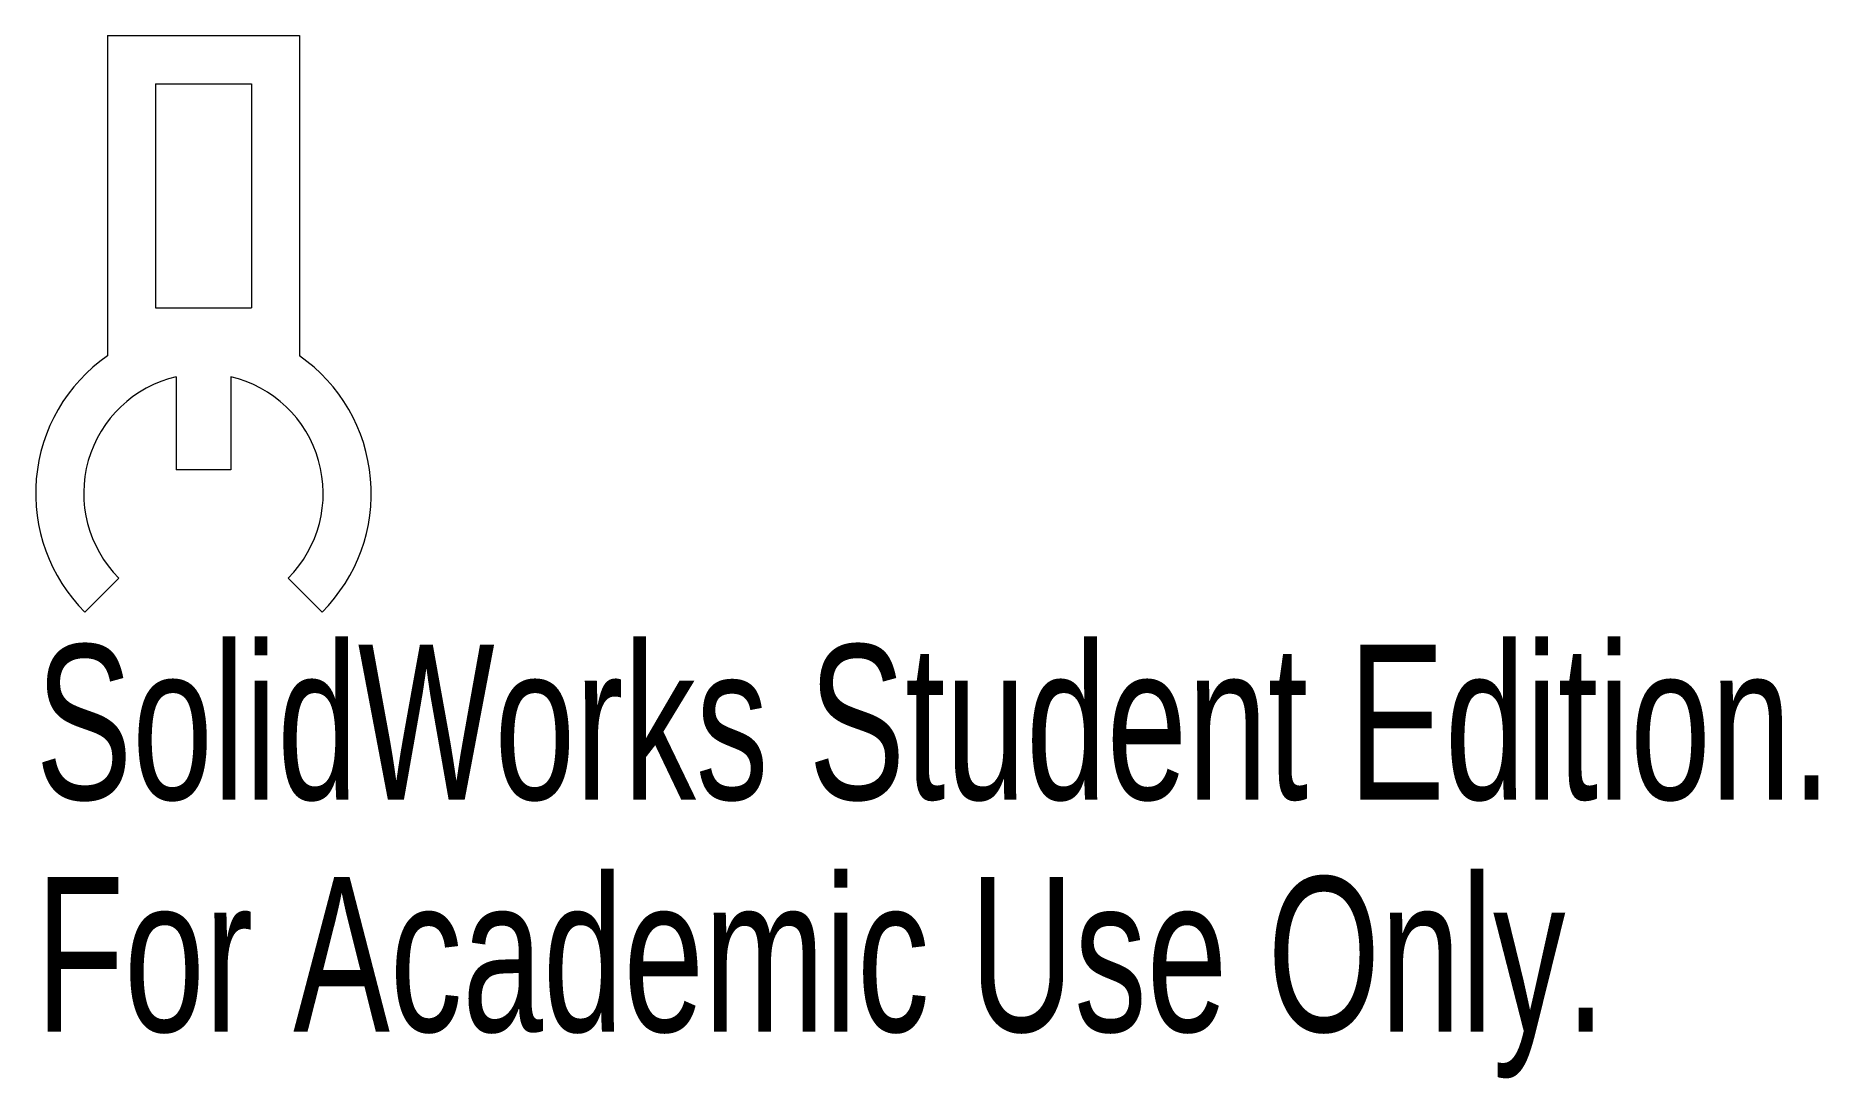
# Model space of a CAD drawing. Header units: millimetres. Extents: x -5.2 to 50.4, y -18.3 to 14.3.
import ezdxf

# ---------------------------------------------------------------- set-up
doc = ezdxf.new("R2010")
doc.units = ezdxf.units.MM
doc.styles.add('SLDTEXTSTYLE0', font='TXT', dxfattribs={"width": 0.7})

msp = doc.modelspace()

# ---------------------------------------------------------------- linework, layer by layer
at = {"color": 7, "linetype": 'Continuous', "lineweight": 15}
for p, q in [((-3, 14.296), (-3, 4.296)), ((-3, 14.296), (3, 14.296)), ((3, 14.296), (3, 4.296)), ((-1.5, 12.796), (1.5, 12.796)), ((-1.5, 12.796), (-1.5, 5.796)), ((1.5, 12.796), (1.5, 5.796)), ((-1.5, 5.796), (1.5, 5.796)), ((-0.85, 3.642), (-0.85, 0.74)), ((0.85, 3.642), (0.85, 0.74)), ((0.85, 0.74), (-0.85, 0.74)), ((-2.645, -2.645), (-3.705, -3.705)), ((3.705, -3.705), (2.645, -2.645))]:
    msp.add_line(p, q, dxfattribs=at)
for radius, start, end in [(5.24, 124.9261, 225), (5.24, 315, 55.0739), (3.74, 103.1366, 225), (3.74, 315, 76.8634)]:
    msp.add_arc((0, 0), radius, start, end, dxfattribs=at)

# ---------------------------------------------------------------- texts
at = {"color": 7, "linetype": 'Continuous', "char_height": 4.83362, "attachment_point": 1, "style": 'SLDTEXTSTYLE0'}
for s, insert in [('SolidWorks Student Edition.', (-5.24, -4.725)), ('For Academic Use Only.', (-5.24, -11.975))]:
    msp.add_mtext(s, dxfattribs=dict(at, insert=insert))

doc.saveas('drawing.dxf')
